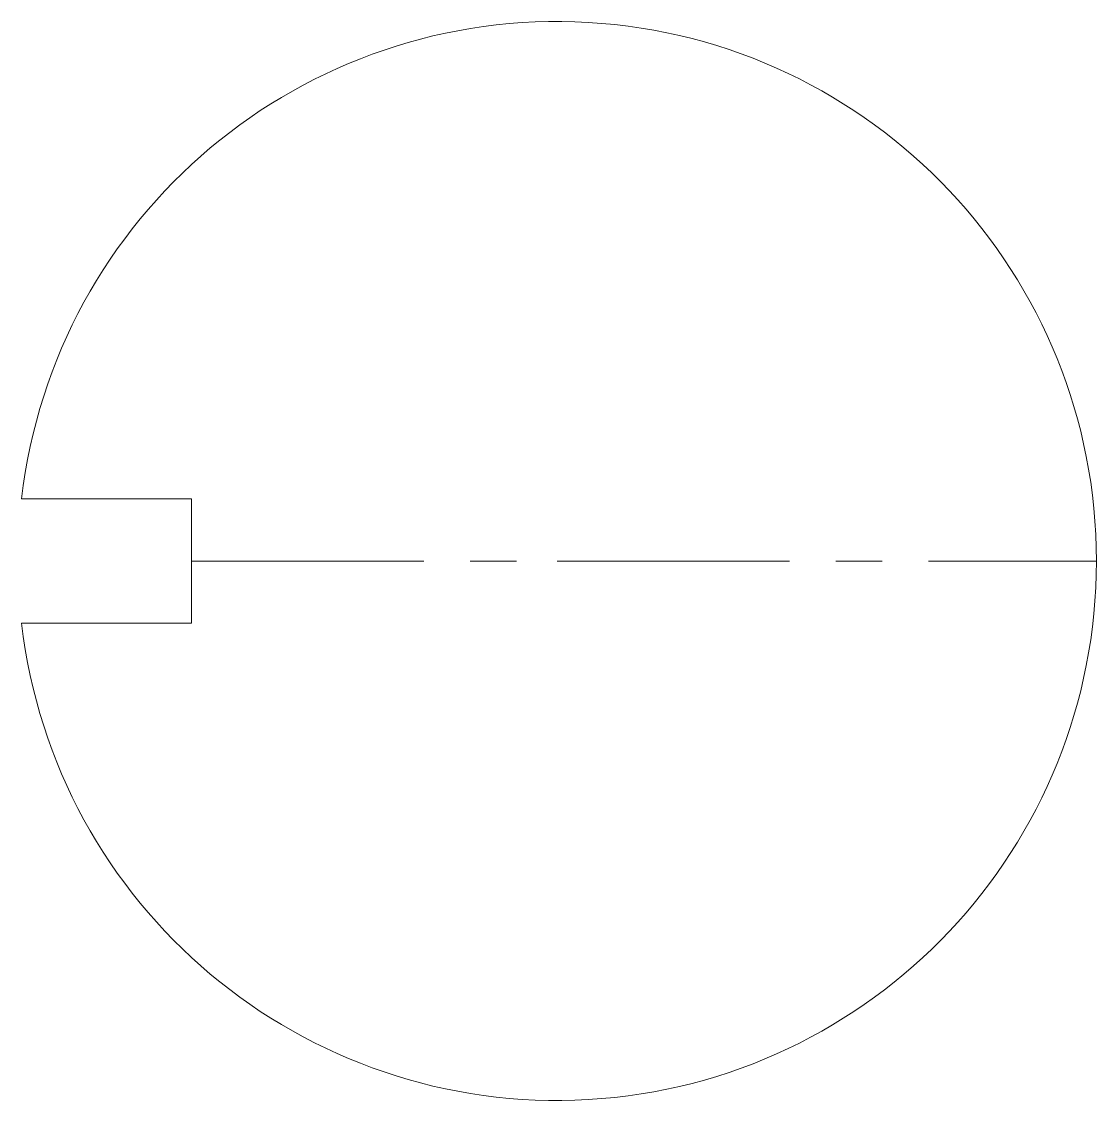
# Model space of a CAD drawing. Header units: millimetres. Extents: x -29.3 to 29.5, y -29.5 to 29.5.
import ezdxf

# ---------------------------------------------------------------- set-up
doc = ezdxf.new("R2010")
doc.units = ezdxf.units.MM
doc.linetypes.add('CENTERX2', pattern=[20.32, 12.7, -2.54, 2.54, -2.54])

msp = doc.modelspace()

# ---------------------------------------------------------------- linework, layer by layer
at = {"color": 7, "linetype": 'Continuous', "lineweight": 0}
for p, q in [((-29.303, 3.4), (-20, 3.4)), ((-20, 3.4), (-20, -3.4)), ((-20, -3.4), (-29.303, -3.4))]:
    msp.add_line(p, q, dxfattribs=at)
at = {"color": 7, "linetype": 'CENTERX2', "lineweight": 0}
for p, q in [((-20, 0), (0, 0)), ((0, 0), (29.5, 0))]:
    msp.add_line(p, q, dxfattribs=at)
at = {"color": 7, "linetype": 'Continuous', "lineweight": 0}
msp.add_arc((0, 0), 29.5, 186.61829, 173.38171, dxfattribs=at)

doc.saveas('drawing.dxf')
